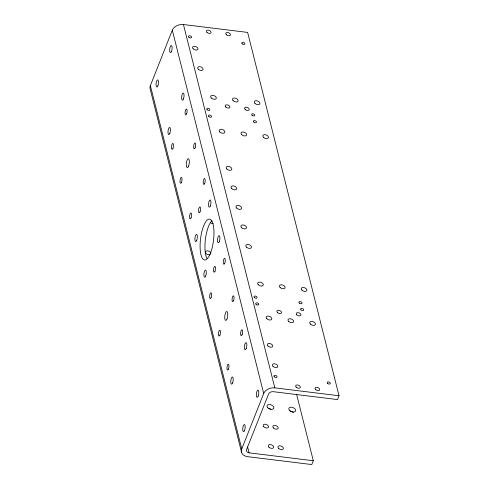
<?xml version="1.0" encoding="UTF-8"?>
<svg xmlns="http://www.w3.org/2000/svg" width="489" height="489" viewBox="0 0 489 489"><rect width="100%" height="100%" fill="white"/><g stroke="black" fill="none" stroke-linecap="round" stroke-linejoin="round"><path stroke-width="0.73" d="M150.374 85.593L172.311 30.177A9.01 6.601 -14.1 0 1 183.442 24.529L247.636 32.415L339.024 395.754L337.508 399.574L273.314 391.689A3.863 2.83 -14.1 0 0 268.547 394.11L246.603 449.532A3.863 2.83 -14.1 0 0 249.103 452.845L313.296 460.73L311.786 464.55L247.593 456.665A9.01 6.601 -14.1 0 1 241.762 448.933L150.374 85.593A9.01 6.601 -14.1 0 0 150.184 89.077L241.572 452.417M241.762 448.933L263.699 393.517L172.311 30.177M263.699 393.517A9.01 6.601 -14.1 0 1 274.83 387.869L339.024 395.754M296.548 394.128L313.296 460.73M183.442 24.529L274.83 387.869M247.617 446.922L249.103 452.845M210.123 254.659A2.958 1.779 21.6 0 1 205.82 253.29A2.958 1.779 21.6 0 1 207.079 250.857A2.958 1.779 21.6 0 1 210.942 253.076M213.125 223.614A2.317 1.394 21.6 0 1 210.178 222.202M206.92 258.43A20.587 6.528 -83 0 1 205.49 238.681A20.587 6.528 -83 0 1 211.951 220.741M290.111 411.047A3.6 2.17 21.6 0 1 293.345 412.594M268.308 408.364A3.6 2.17 21.6 0 1 270.882 409.36M278.596 448.321A2.83 1.705 21.6 0 0 283.21 448.89A2.83 1.705 21.6 0 0 280.197 445.803A2.83 1.705 21.6 0 0 278.596 448.321M268.907 447.129A2.83 1.705 21.6 0 0 273.522 447.698A2.83 1.705 21.6 0 0 270.509 444.611A2.83 1.705 21.6 0 0 268.907 447.129M263.785 426.756A2.83 1.705 21.6 0 0 268.4 427.325A2.83 1.705 21.6 0 0 265.386 424.238A2.83 1.705 21.6 0 0 263.785 426.756M273.473 427.948A2.83 1.705 21.6 0 0 278.088 428.511A2.83 1.705 21.6 0 0 275.075 425.43A2.83 1.705 21.6 0 0 273.473 427.948M267.783 407.753A3.6 2.17 21.6 0 0 273.657 408.474A3.6 2.17 21.6 0 0 269.824 404.544A3.6 2.17 21.6 0 0 267.783 407.753M289.586 410.43A3.6 2.17 21.6 0 0 295.46 411.151A3.6 2.17 21.6 0 0 291.627 407.221A3.6 2.17 21.6 0 0 289.586 410.43M210.453 253.137A20.587 6.528 -83 0 0 210.57 219.524A20.587 6.528 -83 0 0 200.087 246.004A20.587 6.528 -83 0 0 210.453 253.137M171.48 51.449A3.6 1.143 -83 0 0 171.498 45.563A3.6 1.143 -83 0 0 169.665 50.196A3.6 1.143 -83 0 0 171.48 51.449M157.861 85.844A3.6 1.143 -83 0 0 157.88 79.964A3.6 1.143 -83 0 0 156.046 84.597A3.6 1.143 -83 0 0 157.861 85.844M258.168 396.108A3.6 1.143 -83 0 0 258.186 390.228A3.6 1.143 -83 0 0 256.352 394.861A3.6 1.143 -83 0 0 258.168 396.108M244.549 430.509A3.6 1.143 -83 0 0 244.567 424.623A3.6 1.143 -83 0 0 242.733 429.256A3.6 1.143 -83 0 0 244.549 430.509M183.436 98.986A3.6 1.143 -83 0 0 183.454 93.106A3.6 1.143 -83 0 0 181.621 97.739A3.6 1.143 -83 0 0 183.436 98.986M169.817 133.381A3.6 1.143 -83 0 0 169.836 127.501A3.6 1.143 -83 0 0 168.002 132.134A3.6 1.143 -83 0 0 169.817 133.381M246.212 348.571A3.6 1.143 -83 0 0 246.23 342.685A3.6 1.143 -83 0 0 244.396 347.318A3.6 1.143 -83 0 0 246.212 348.571M232.593 382.966A3.6 1.143 -83 0 0 232.611 377.086A3.6 1.143 -83 0 0 230.777 381.72A3.6 1.143 -83 0 0 232.593 382.966M188.571 166.126A4.505 1.43 -83 0 0 188.595 158.772A4.505 1.43 -83 0 0 186.303 164.561A4.505 1.43 -83 0 0 188.571 166.126M227 318.932A4.505 1.43 -83 0 0 227.024 311.579A4.505 1.43 -83 0 0 224.732 317.367A4.505 1.43 -83 0 0 227 318.932M204.683 183.454A2.958 0.941 -83 0 0 204.695 178.619A2.958 0.941 -83 0 0 203.192 182.428A2.958 0.941 -83 0 0 204.683 183.454M191.065 217.849A2.958 0.941 -83 0 0 191.077 213.021A2.958 0.941 -83 0 0 189.573 216.829A2.958 0.941 -83 0 0 191.065 217.849M224.751 263.253A2.958 0.941 -83 0 0 224.769 258.418A2.958 0.941 -83 0 0 223.259 262.226A2.958 0.941 -83 0 0 224.751 263.253M211.132 297.648A2.958 0.941 -83 0 0 211.15 292.819A2.958 0.941 -83 0 0 209.64 296.627A2.958 0.941 -83 0 0 211.132 297.648M200.056 211.798A2.958 0.941 -83 0 0 200.074 206.963A2.958 0.941 -83 0 0 198.565 210.771A2.958 0.941 -83 0 0 200.056 211.798M215.001 271.218A2.958 0.941 -83 0 0 215.019 266.389A2.958 0.941 -83 0 0 213.51 270.197A2.958 0.941 -83 0 0 215.001 271.218M210.337 205.948A3.6 1.143 -83 0 0 210.362 200.068A3.6 1.143 -83 0 0 208.528 204.702A3.6 1.143 -83 0 0 210.337 205.948M219.304 241.603A3.6 1.143 -83 0 0 219.329 235.722A3.6 1.143 -83 0 0 217.495 240.356A3.6 1.143 -83 0 0 219.304 241.603M205.686 276.004A3.6 1.143 -83 0 0 205.71 270.124A3.6 1.143 -83 0 0 203.876 274.757A3.6 1.143 -83 0 0 205.686 276.004M196.719 240.35A3.6 1.143 -83 0 0 196.743 234.463A3.6 1.143 -83 0 0 194.903 239.103A3.6 1.143 -83 0 0 196.719 240.35M242.098 334.672A2.958 0.941 -83 0 0 242.11 329.837A2.958 0.941 -83 0 0 240.606 333.645A2.958 0.941 -83 0 0 242.098 334.672M228.479 369.067A2.958 0.941 -83 0 0 228.491 364.238A2.958 0.941 -83 0 0 226.988 368.04A2.958 0.941 -83 0 0 228.479 369.067M186.676 113.686A2.958 0.941 -83 0 0 186.498 109.065A2.958 0.941 -83 0 0 185.093 113.234A2.958 0.941 -83 0 0 186.676 113.686M172.996 148.253A2.958 0.941 -83 0 0 172.941 143.491A2.958 0.941 -83 0 0 171.474 147.44A2.958 0.941 -83 0 0 172.996 148.253M195.123 147.904A2.958 0.941 -83 0 0 195.135 143.075A2.958 0.941 -83 0 0 193.632 146.877A2.958 0.941 -83 0 0 195.123 147.904M181.505 182.305A2.958 0.941 -83 0 0 181.517 177.47A2.958 0.941 -83 0 0 180.013 181.278A2.958 0.941 -83 0 0 181.505 182.305M233.553 300.711A2.958 0.941 -83 0 0 233.571 295.882A2.958 0.941 -83 0 0 232.067 299.684A2.958 0.941 -83 0 0 233.553 300.711M219.934 335.112A2.958 0.941 -83 0 0 219.952 330.277A2.958 0.941 -83 0 0 218.449 334.085A2.958 0.941 -83 0 0 219.934 335.112M226.835 169.017A2.958 1.779 21.6 0 0 231.664 169.61A2.958 1.779 21.6 0 0 228.51 166.388A2.958 1.779 21.6 0 0 226.835 169.017M231.749 188.546A2.958 1.779 21.6 0 0 236.572 189.139A2.958 1.779 21.6 0 0 233.424 185.912A2.958 1.779 21.6 0 0 231.749 188.546M236.658 208.069A2.958 1.779 21.6 0 0 241.48 208.662A2.958 1.779 21.6 0 0 238.332 205.435A2.958 1.779 21.6 0 0 236.658 208.069M241.566 227.593A2.958 1.779 21.6 0 0 246.395 228.186A2.958 1.779 21.6 0 0 243.247 224.964A2.958 1.779 21.6 0 0 241.566 227.593M246.48 247.122A2.958 1.779 21.6 0 0 251.303 247.715A2.958 1.779 21.6 0 0 248.155 244.488A2.958 1.779 21.6 0 0 246.48 247.122M315.576 389.544A2.445 1.473 21.6 0 0 319.561 390.033A2.445 1.473 21.6 0 0 316.958 387.367A2.445 1.473 21.6 0 0 315.576 389.544M296.193 387.16A2.445 1.473 21.6 0 0 300.179 387.649A2.445 1.473 21.6 0 0 297.581 384.99A2.445 1.473 21.6 0 0 296.193 387.16M226.321 34.688A2.445 1.473 21.6 0 0 230.307 35.184A2.445 1.473 21.6 0 0 227.709 32.519A2.445 1.473 21.6 0 0 226.321 34.688M206.945 32.311A2.445 1.473 21.6 0 0 210.93 32.8A2.445 1.473 21.6 0 0 208.326 30.135A2.445 1.473 21.6 0 0 206.945 32.311M327.569 383.352A1.632 0.984 21.6 0 0 330.234 383.682A1.632 0.984 21.6 0 0 328.498 381.897A1.632 0.984 21.6 0 0 327.569 383.352M274.219 376.738A1.632 0.984 21.6 0 0 276.902 377.184A1.632 0.984 21.6 0 0 275.301 375.369A1.632 0.984 21.6 0 0 274.219 376.738M188.87 37.237A1.632 0.984 21.6 0 0 191.529 37.561A1.632 0.984 21.6 0 0 189.793 35.783A1.632 0.984 21.6 0 0 188.87 37.237M242.159 43.784A1.632 0.984 21.6 0 0 244.824 44.108A1.632 0.984 21.6 0 0 243.088 42.329A1.632 0.984 21.6 0 0 242.159 43.784M193.192 48.845A2.83 1.705 21.6 0 0 197.807 49.413A2.83 1.705 21.6 0 0 194.793 46.327A2.83 1.705 21.6 0 0 193.192 48.845M198.314 69.218A2.83 1.705 21.6 0 0 202.929 69.786A2.83 1.705 21.6 0 0 199.915 66.7A2.83 1.705 21.6 0 0 198.314 69.218M267.923 345.967A2.83 1.705 21.6 0 0 272.538 346.536A2.83 1.705 21.6 0 0 269.525 343.449A2.83 1.705 21.6 0 0 267.923 345.967M273.045 366.34A2.83 1.705 21.6 0 0 277.66 366.909A2.83 1.705 21.6 0 0 274.653 363.822A2.83 1.705 21.6 0 0 273.045 366.34M254.928 103.362A2.958 1.779 21.6 0 0 259.751 103.955A2.958 1.779 21.6 0 0 256.603 100.728A2.958 1.779 21.6 0 0 254.928 103.362M211.321 98.008A2.958 1.779 21.6 0 0 216.15 98.601A2.958 1.779 21.6 0 0 212.996 95.373A2.958 1.779 21.6 0 0 211.321 98.008M233.125 100.685A2.958 1.779 21.6 0 0 237.947 101.278A2.958 1.779 21.6 0 0 234.799 98.051A2.958 1.779 21.6 0 0 233.125 100.685M288.638 321.407A2.958 1.779 21.6 0 0 293.467 322A2.958 1.779 21.6 0 0 290.319 318.773A2.958 1.779 21.6 0 0 288.638 321.407M266.841 318.724A2.958 1.779 21.6 0 0 271.664 319.317A2.958 1.779 21.6 0 0 268.516 316.096A2.958 1.779 21.6 0 0 266.841 318.724M310.442 324.085A2.958 1.779 21.6 0 0 315.271 324.678A2.958 1.779 21.6 0 0 312.116 321.45A2.958 1.779 21.6 0 0 310.442 324.085M252.037 115.251A1.632 0.984 21.6 0 0 254.702 115.581A1.632 0.984 21.6 0 0 252.966 113.803A1.632 0.984 21.6 0 0 252.037 115.251M253.748 122.042A1.632 0.984 21.6 0 0 256.413 122.372A1.632 0.984 21.6 0 0 254.671 120.594A1.632 0.984 21.6 0 0 253.748 122.042M208.809 116.523A1.632 0.984 21.6 0 0 211.474 116.853A1.632 0.984 21.6 0 0 209.738 115.074A1.632 0.984 21.6 0 0 208.809 116.523M207.104 109.732A1.632 0.984 21.6 0 0 209.769 110.062A1.632 0.984 21.6 0 0 208.027 108.283A1.632 0.984 21.6 0 0 207.104 109.732M299.268 303.033A1.632 0.984 21.6 0 0 301.933 303.363A1.632 0.984 21.6 0 0 300.197 301.585A1.632 0.984 21.6 0 0 299.268 303.033M300.979 309.824A1.632 0.984 21.6 0 0 303.645 310.154A1.632 0.984 21.6 0 0 301.902 308.376A1.632 0.984 21.6 0 0 300.979 309.824M256.04 304.305A1.632 0.984 21.6 0 0 258.705 304.635A1.632 0.984 21.6 0 0 256.969 302.856A1.632 0.984 21.6 0 0 256.04 304.305M254.335 297.514A1.632 0.984 21.6 0 0 257 297.844A1.632 0.984 21.6 0 0 255.258 296.065A1.632 0.984 21.6 0 0 254.335 297.514M245.172 109.457A2.445 1.473 21.6 0 0 249.127 109.836A2.445 1.473 21.6 0 0 246.407 107.213A2.445 1.473 21.6 0 0 245.172 109.457M225.735 107.018A2.445 1.473 21.6 0 0 229.72 107.507A2.445 1.473 21.6 0 0 227.116 104.842A2.445 1.473 21.6 0 0 225.735 107.018M296.786 314.837A2.445 1.473 21.6 0 0 300.772 315.326A2.445 1.473 21.6 0 0 298.168 312.66A2.445 1.473 21.6 0 0 296.786 314.837M277.538 312.587A2.445 1.473 21.6 0 0 281.45 312.832A2.445 1.473 21.6 0 0 278.596 310.264A2.445 1.473 21.6 0 0 277.538 312.587M263.467 137.317A2.958 1.779 21.6 0 0 268.29 137.91A2.958 1.779 21.6 0 0 265.142 134.689A2.958 1.779 21.6 0 0 263.467 137.317M241.664 134.64A2.958 1.779 21.6 0 0 246.493 135.233A2.958 1.779 21.6 0 0 243.339 132.012A2.958 1.779 21.6 0 0 241.664 134.64M219.861 131.963A2.958 1.779 21.6 0 0 224.689 132.556A2.958 1.779 21.6 0 0 221.541 129.328A2.958 1.779 21.6 0 0 219.861 131.963M258.296 284.769A2.958 1.779 21.6 0 0 263.125 285.362A2.958 1.779 21.6 0 0 259.971 282.135A2.958 1.779 21.6 0 0 258.296 284.769M280.099 287.446A2.958 1.779 21.6 0 0 284.922 288.039A2.958 1.779 21.6 0 0 281.774 284.818A2.958 1.779 21.6 0 0 280.099 287.446M301.902 290.124A2.958 1.779 21.6 0 0 306.725 290.717A2.958 1.779 21.6 0 0 303.577 287.495A2.958 1.779 21.6 0 0 301.902 290.124"/></g></svg>
